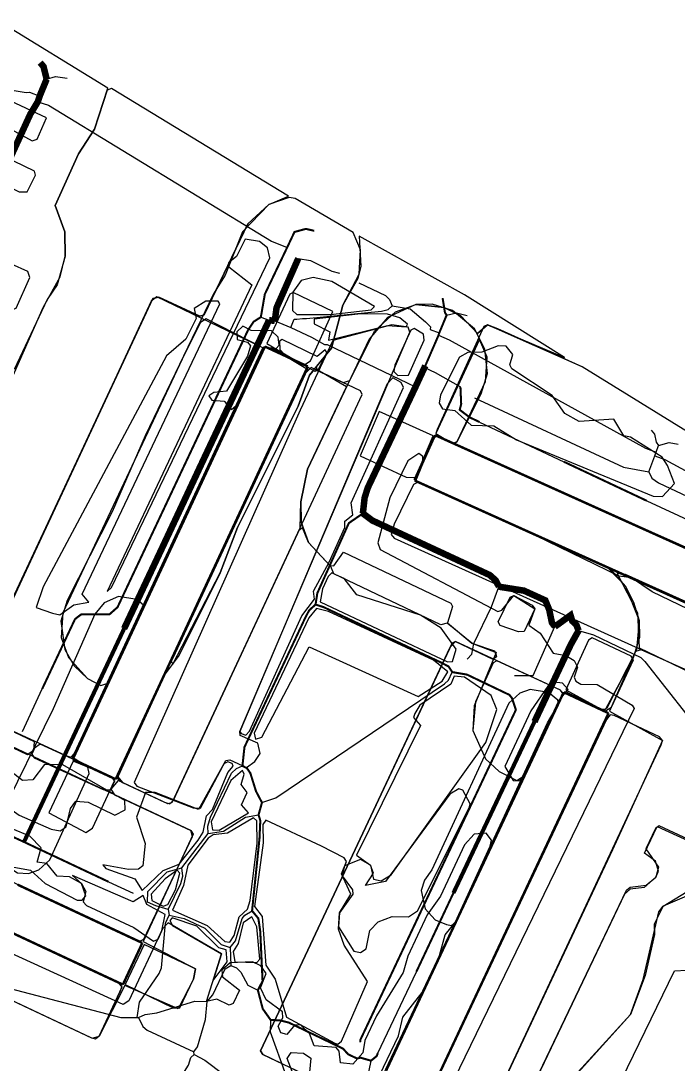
# Model space of a CAD drawing. Extents: x 1765 to 2708, y -3066 to -2278.
# Drawn here: x 2051.6 to 2212.9, y -2584.7 to -2328.6 of the extents above; entities that cross this region are included whole.
import ezdxf

# ---------------------------------------------------------------- set-up
doc = ezdxf.new("R2010")
doc.units = 0
for name, color, linetype in [('AN_AVTO_ODIN', 4, 'CONTINUOUS'), ('AN_AVTO_VYSOKAYA', 1, 'CONTINUOUS'), ('AN_FASAD_BEZ_PODEZDA', 2, 'CONTINUOUS'), ('AN_FASAD_S_PODEZDOM', 3, 'CONTINUOUS'), ('AN_FASAD_TOREC', 40, 'CONTINUOUS'), ('AN_KONKURENCIYA', 6, 'CONTINUOUS'), ('AN_KONTROL_CHAST', 2, 'CONTINUOUS'), ('AN_KONTROL_DA', 3, 'CONTINUOUS'), ('AN_KONTROL_NET', 1, 'CONTINUOUS'), ('AN_OSI_DOROZHKA', 1, 'CONTINUOUS'), ('AN_OSI_PEREHOD', 4, 'CONTINUOUS'), ('AN_OSI_PROEZD', 8, 'CONTINUOUS'), ('AN_OSI_TROTUAR', 30, 'CONTINUOUS'), ('AN_PESH_NIZKAYA', 2, 'CONTINUOUS'), ('AN_PESH_ODIN', 4, 'CONTINUOUS'), ('AN_PESH_VYSOKAYA', 1, 'CONTINUOUS'), ('AN_ZONA_AP', 5, 'CONTINUOUS'), ('AN_ZONA_AZH', 3, 'CONTINUOUS'), ('AN_ZONA_PP', 4, 'CONTINUOUS'), ('AN_ZONA_PZH', 2, 'CONTINUOUS'), ('AN_ZONA_PZH_TORCY', 40, 'CONTINUOUS'), ('ZEL_DEREVYA_ISPR', 94, 'CONTINUOUS'), ('ZEL_TRAVA_ISPR', 82, 'CONTINUOUS')]:
    doc.layers.add(name, color=color, linetype=linetype)

msp = doc.modelspace()

# ---------------------------------------------------------------- linework, layer by layer
at = {"layer": 'AN_AVTO_ODIN', "const_width": 0.5}
for points in [[(2116.909, -2384.293), (2118.727, -2380.452), (2121.512, -2379.692), (2123.523, -2380.148)], [(2110.474, -2401.341), (2111.453, -2395.717), (2116.909, -2384.293)], [(2155.096, -2396.675), (2155.674, -2400.265), (2156.087, -2400.856)], [(2056.815, -2492.548), (2064.851, -2475.465), (2066.327, -2474.333), (2073.329, -2474.282), (2075.293, -2472.538), (2107.34, -2404.511), (2108.697, -2402.48), (2110.474, -2401.341)], [(2154.28, -2405.197), (2156.087, -2400.856)], [(2150.852, -2413.276), (2154.093, -2405.802)], [(2154.093, -2405.802), (2154.28, -2405.197)], [(2148.463, -2418.43), (2150.661, -2413.68)], [(2150.661, -2413.68), (2150.852, -2413.276)], [(2135.527, -2449.525), (2135.945, -2445.714), (2136.693, -2443.297), (2148.463, -2418.43)], [(2123.904, -2471.888), (2124.344, -2469.077), (2132.077, -2451.901), (2135.527, -2449.525)], [(2123.904, -2471.888), (2125.919, -2472.545), (2154.728, -2486.13), (2156.55, -2487.091), (2157.48, -2488.472)], [(2157.48, -2488.472), (2161.095, -2489.094), (2171.508, -2494.072), (2172.125, -2494.859), (2173.088, -2497.739)], [(2134.93, -2579.306), (2134.917, -2578.706), (2173.088, -2497.739)], [(2032.215, -2520.894), (2052.325, -2530.164)], [(2052.325, -2530.164), (2073.047, -2539.922)]]:
    msp.add_lwpolyline(points, dxfattribs=at)
at = {"layer": 'AN_AVTO_VYSOKAYA', "const_width": 1.6}
for points in [[(2056.296, -2338.879), (2057.118, -2339.861), (2057.885, -2342.947)], [(2056.174, -2347.086), (2057.885, -2342.947)], [(2043.15, -2374.081), (2044.696, -2371.546), (2053.869, -2351.538), (2055.704, -2348.497)], [(2055.704, -2348.497), (2056.174, -2347.086)]]:
    msp.add_lwpolyline(points, dxfattribs=at)
at = {"layer": 'AN_FASAD_BEZ_PODEZDA', "const_width": 0.6}
for points in [[(2074.829, -2514.765), (2122.004, -2413.466)], [(2148.228, -2441.445), (2230.592, -2478.524)], [(2148.255, -2599.881), (2195.823, -2498.558)], [(2000, -2529.386), (2076.6, -2565.179)]]:
    msp.add_lwpolyline(points, dxfattribs=at)
at = {"layer": 'AN_FASAD_S_PODEZDOM', "const_width": 0.6}
for points in [[(2111.48, -2408.565), (2109.024, -2413.839)], [(2109.024, -2413.839), (2107.601, -2416.894)], [(2107.601, -2416.894), (2106.178, -2419.949)], [(2106.178, -2419.949), (2099.347, -2434.618)], [(2158.461, -2432.664), (2153.24, -2430.313)], [(2163.813, -2435.073), (2158.461, -2432.664)], [(2099.347, -2434.618), (2097.925, -2437.672)], [(2179.359, -2442.073), (2163.813, -2435.073)], [(2097.925, -2437.672), (2096.502, -2440.728)], [(2096.502, -2440.728), (2090.004, -2454.68)], [(2184.64, -2444.451), (2179.359, -2442.073)], [(2199.807, -2451.28), (2184.64, -2444.451)], [(2205.159, -2453.689), (2199.807, -2451.28)], [(2090.004, -2454.68), (2088.605, -2457.685)], [(2220.059, -2460.398), (2205.159, -2453.689)], [(2088.605, -2457.685), (2087.159, -2460.79)], [(2087.159, -2460.79), (2080.392, -2475.321)], [(2080.392, -2475.321), (2079.015, -2478.277)], [(2079.015, -2478.277), (2077.546, -2481.431)], [(2077.546, -2481.431), (2071.222, -2495.012)], [(2184.835, -2493.4), (2182.445, -2498.49)], [(2071.222, -2495.012), (2069.829, -2498.002)], [(2069.829, -2498.002), (2068.376, -2501.122)], [(2182.445, -2498.49), (2180.968, -2501.638)], [(2068.376, -2501.122), (2064.305, -2509.864)], [(2180.968, -2501.638), (2179.456, -2504.857)], [(2179.456, -2504.857), (2172.471, -2519.736)], [(2172.471, -2519.736), (2170.977, -2522.919)], [(2170.977, -2522.919), (2169.482, -2526.103)], [(2169.482, -2526.103), (2162.716, -2540.515)], [(2066.232, -2547.876), (2050.749, -2540.643)], [(2162.716, -2540.515), (2161.179, -2543.79)], [(2161.179, -2543.79), (2159.727, -2546.882)], [(2071.618, -2550.393), (2066.232, -2547.876)], [(2159.727, -2546.882), (2153.609, -2559.915)], [(2081.378, -2554.952), (2071.618, -2550.393)], [(2153.609, -2559.915), (2152.114, -2563.099)], [(2152.114, -2563.099), (2150.62, -2566.282)], [(2150.62, -2566.282), (2144.201, -2579.955)], [(2144.201, -2579.955), (2142.706, -2583.139)], [(2142.706, -2583.139), (2141.212, -2586.322)]]:
    msp.add_lwpolyline(points, dxfattribs=at)
at = {"layer": 'AN_FASAD_TOREC', "const_width": 0.6}
for points in [[(2122.004, -2413.466), (2111.48, -2408.565)], [(2153.24, -2430.313), (2148.228, -2441.445)], [(2195.823, -2498.558), (2184.835, -2493.4)], [(2064.305, -2509.864), (2074.829, -2514.765)], [(2076.6, -2565.179), (2081.378, -2554.952)]]:
    msp.add_lwpolyline(points, dxfattribs=at)
at = {"layer": 'AN_KONKURENCIYA'}
for points in [[(2071.226, -2491.757), (2072.882, -2491.221), (2110.957, -2408.856), (2097.046, -2401.736), (2095.649, -2402.683), (2091.811, -2410.27), (2061.837, -2473.95), (2061.467, -2479.962), (2063.241, -2484.926), (2067.938, -2490.077)], [(2157.489, -2432.363), (2158.645, -2431.838), (2165.665, -2417.178), (2166.036, -2411.167), (2164.191, -2406.83), (2153.435, -2429.949)], [(2173.283, -2515.065), (2174.928, -2514.029), (2184.663, -2493.808), (2184.06, -2492.904), (2168.397, -2485.739), (2167.531, -2486.174), (2163.195, -2495.773), (2162.512, -2502.791), (2165.664, -2509.727), (2168.984, -2512.907)]]:
    msp.add_lwpolyline(points, close=True, dxfattribs=at)
at = {"layer": 'AN_KONTROL_CHAST'}
for points in [[(2086.854, -2520.434), (2088.113, -2520.824), (2089.01, -2519.888), (2120.086, -2453.182), (2120.278, -2446.674), (2121.939, -2438.634), (2131.507, -2418.417), (2124.839, -2414.642), (2123.335, -2414.508), (2122.442, -2415.611), (2119.604, -2423.176), (2104.741, -2453.013), (2100.478, -2464.111), (2090.41, -2484.339), (2087.007, -2488.915), (2075.338, -2514.18), (2076.494, -2515.572)], [(2140.377, -2612.827), (2142.13, -2612.914), (2148.855, -2600.012), (2160.986, -2605.795), (2162.394, -2605.347), (2208.779, -2506.294), (2209.091, -2505.287), (2208.321, -2504.386), (2197.201, -2499.124), (2196.197, -2498.937), (2195.304, -2500.082), (2148.711, -2599.14), (2147.849, -2599.784), (2137.747, -2595.291), (2136.354, -2596.405), (2131.269, -2608.021)], [(2071.777, -2517.258), (2073.53, -2517.346), (2074.609, -2515.196), (2073.965, -2514.293), (2056.28, -2506.171), (2054.883, -2507.118), (2054.249, -2508.632), (2054.852, -2509.536)], [(2069.095, -2578.348), (2070.751, -2577.812), (2076.451, -2565.683), (2075.556, -2564.785), (1994.187, -2526.522), (1992.779, -2526.969), (1987.038, -2539.1), (1987.474, -2539.966)], [(2088.945, -2570.916), (2090.57, -2570.88), (2093.961, -2563.804), (2094.407, -2561.293), (2081.854, -2555.311), (2077.148, -2565.167)]]:
    msp.add_lwpolyline(points, close=True, dxfattribs=at)
msp.add_lwpolyline([(2229.76, -2477.909), (2199.956, -2464.546), (2197.949, -2464.256), (2202.91, -2473.904), (2203.346, -2482.524), (2223.988, -2492.458)], dxfattribs=at)
at = {"layer": 'AN_KONTROL_DA'}
for points in [[(2048.782, -2417.703), (2057.049, -2399.015), (2061.221, -2391.421), (2062.446, -2386.391), (2062.317, -2380.391), (2060.009, -2373.938), (2065.74, -2361.307), (2069.61, -2355.22), (2072.894, -2345.144), (2045.94, -2328.634)], [(2038.592, -2497.882), (2062.593, -2508.952), (2063.852, -2509.342), (2064.749, -2508.405), (2111.204, -2408.725), (2113.209, -2408.89), (2121.91, -2414.122), (2089.399, -2483.86), (2088.484, -2485.881), (2088.872, -2486.498), (2100.478, -2464.111), (2104.741, -2453.013), (2119.604, -2423.176), (2122.442, -2415.611), (2127.802, -2408.992), (2130.575, -2398.426), (2134.58, -2390.836), (2134.95, -2384.825), (2133.108, -2380.612), (2118.92, -2372.248), (2117.413, -2371.947), (2112.449, -2373.722), (2107.298, -2378.419), (2096.525, -2400.788), (2095.531, -2401.101), (2085.426, -2396.484), (2083.933, -2396.808), (2037.634, -2495.985)], [(2215.208, -2429.532), (2189.35, -2413.582), (2166.114, -2403.245), (2163.658, -2405.341), (2159.564, -2401.052), (2155.517, -2398.971), (2148.498, -2398.289), (2141.563, -2401.441), (2137.093, -2406.79), (2121.939, -2438.634), (2120.278, -2446.674), (2120.386, -2451.674), (2122.161, -2456.639), (2127.369, -2462.279), (2128.373, -2462.424), (2130.801, -2459.037), (2157.084, -2471.517), (2157.52, -2472.383), (2156.273, -2476.412), (2162.3, -2481.368), (2167.843, -2483.249), (2168.29, -2484.657), (2167.386, -2485.26), (2158.289, -2480.954), (2157.423, -2481.39), (2110.351, -2581.459), (2110.954, -2582.363), (2135.466, -2593.923)], [(2137.622, -2593.376), (2184.705, -2493.807), (2185.571, -2493.372), (2193.665, -2497.532), (2195.165, -2497.5), (2201.981, -2484.93), (2203.539, -2479.893), (2203.453, -2475.893), (2202.022, -2471.422), (2200.102, -2467.461), (2196.427, -2463.288), (2148.516, -2441.562), (2150.876, -2435.007), (2152.831, -2430.963), (2153.697, -2430.527), (2235.023, -2466.79)]]:
    msp.add_lwpolyline(points, dxfattribs=at)
for points in [[(2173.746, -2478.619), (2169.209, -2477.008), (2168.774, -2476.142), (2171.686, -2470.076), (2172.552, -2469.64), (2177.709, -2472.947), (2175.12, -2478.506)], [(2080.588, -2554.588), (2081.744, -2554.062), (2093.705, -2528.791), (2093.257, -2527.383), (2036.149, -2500.602), (2034.655, -2500.926), (2032.619, -2505.098), (2031.753, -2505.533), (2012.551, -2496.61), (2009.018, -2495.185), (2008.024, -2495.499), (1998.531, -2515.339), (1998.967, -2516.205)]]:
    msp.add_lwpolyline(points, close=True, dxfattribs=at)
at = {"layer": 'AN_KONTROL_NET'}
for points in [[(2046.557, -2476.782), (2083.933, -2396.808), (2085.426, -2396.484), (2095.531, -2401.101), (2096.525, -2400.788), (2107.298, -2378.419), (2112.449, -2373.722), (2117.283, -2371.7), (2073.813, -2345.208), (2072.738, -2345.648), (2069.61, -2355.22), (2065.74, -2361.307), (2060.009, -2373.938), (2062.317, -2380.391), (2062.446, -2386.391), (2060.431, -2393.439), (2058.006, -2396.993), (2049.873, -2414.178)], [(2136.735, -2594.771), (2110.954, -2582.363), (2110.351, -2581.459), (2157.423, -2481.39), (2158.289, -2480.954), (2167.386, -2485.26), (2168.29, -2484.657), (2168.269, -2483.657), (2162.3, -2481.368), (2156.191, -2476.497), (2154.698, -2476.863), (2128.415, -2464.383), (2127.625, -2462.524), (2122.161, -2456.639), (2120.666, -2453.044), (2119.763, -2453.689), (2088.607, -2520.522), (2087.613, -2520.835), (2075.483, -2515.094), (2073.611, -2517.219), (2074.558, -2518.616), (2093.257, -2527.383), (2093.86, -2528.287), (2081.588, -2554.566), (2094.407, -2561.293), (2093.961, -2563.804), (2090.201, -2571.139), (2077.07, -2565.419), (2070.751, -2577.812), (2069.851, -2578.582), (2068.844, -2578.27), (1987.474, -2539.966)], [(2223.052, -2491.561), (2203.856, -2482.971), (2202.448, -2483.419), (2196.095, -2498.064), (2209.091, -2505.287), (2196.829, -2532.065), (2162.394, -2605.347)]]:
    msp.add_lwpolyline(points, dxfattribs=at)
for points in [[(2130.652, -2417.435), (2132.308, -2416.899), (2138.383, -2404.761), (2143.534, -2400.064), (2148.498, -2398.289), (2155.517, -2398.971), (2159.564, -2401.052), (2163.658, -2405.341), (2166.114, -2403.245), (2185.047, -2411.257), (2160.452, -2395.863), (2134.627, -2381.455), (2135.037, -2388.825), (2134.268, -2391.843), (2130.575, -2398.426), (2127.802, -2408.992), (2124.066, -2413.575), (2124.335, -2414.445)], [(2053.082, -2508.658), (2054.727, -2507.622), (2054.892, -2505.617), (2038.592, -2497.882), (2037.056, -2496.247), (2036.566, -2496.758), (2035.209, -2499.539), (2035.645, -2500.405)]]:
    msp.add_lwpolyline(points, close=True, dxfattribs=at)
at = {"layer": 'AN_OSI_DOROZHKA'}
for points in [[(2049.941, -2345.72), (2052.854, -2346.257), (2053.652, -2346.14), (2056.174, -2347.086)], [(2055.704, -2348.497), (2058.323, -2349.34), (2113.072, -2382.675), (2116.909, -2384.293)], [(2113.895, -2402.268), (2114.326, -2399.057), (2119.667, -2386.935)], [(2119.667, -2386.935), (2122.68, -2387.47), (2127.939, -2390.058)], [(2134.504, -2392.918), (2141.076, -2396.078), (2142.098, -2397.056), (2142.73, -2398.543)], [(2121.687, -2401.699), (2140.058, -2399.902), (2141.749, -2399.465), (2142.73, -2398.543)], [(2142.73, -2398.543), (2147.15, -2399.348), (2150.919, -2402.468), (2152.147, -2403.743), (2152.06, -2404.345), (2154.28, -2405.197)], [(2119.289, -2401.851), (2120.687, -2401.721)], [(2105.7, -2416.552), (2112.491, -2402.098)], [(2117.832, -2403.884), (2118.689, -2401.864)], [(2122.887, -2406.276), (2126.128, -2408.107), (2126.728, -2408.094), (2148.463, -2418.43)], [(2154.093, -2405.802), (2156.719, -2406.946), (2204.918, -2433.519), (2207.54, -2434.462)], [(2150.661, -2413.68), (2153.289, -2414.924)], [(2095.942, -2437.274), (2105.7, -2416.552)], [(2086.569, -2457.287), (2095.942, -2437.274)], [(2207.159, -2435.371), (2209.681, -2436.317)], [(2123.904, -2471.888), (2124.344, -2469.077), (2132.077, -2451.901), (2135.527, -2449.525)], [(2076.907, -2477.806), (2086.569, -2457.287)], [(2105.95, -2511.497), (2106.451, -2506.883), (2121.469, -2474.942), (2122.334, -2473.323), (2123.904, -2471.888)], [(2123.904, -2471.888), (2125.919, -2472.545), (2154.728, -2486.13), (2156.55, -2487.091), (2157.48, -2488.472)], [(2182.652, -2477.322), (2186.494, -2474.538), (2186.924, -2475.929), (2187.946, -2476.908), (2188.476, -2478.297)], [(2067.628, -2497.517), (2076.907, -2477.806)], [(2188.476, -2478.297), (2192.1, -2479.319), (2203.726, -2484.871), (2204.748, -2485.85), (2240.857, -2531.694), (2258.7, -2542.514), (2280.537, -2552.948), (2285.864, -2558.736), (2288.299, -2560.284), (2289.325, -2561.463), (2291.743, -2562.211)], [(2110.747, -2520.498), (2114.124, -2519.324), (2155.54, -2491.315), (2156.523, -2490.493), (2157.48, -2488.472)], [(2157.48, -2488.472), (2161.095, -2489.094), (2171.508, -2494.072), (2172.125, -2494.859), (2173.088, -2497.739)], [(2052.325, -2530.164), (2067.628, -2497.517)], [(2097.504, -2528.088), (2097.465, -2526.288), (2098.118, -2524.072), (2103.287, -2513.255), (2104.463, -2512.129), (2105.95, -2511.497)], [(2105.95, -2511.497), (2107.063, -2512.073), (2107.889, -2513.256), (2109.287, -2517.728), (2110.747, -2520.498)], [(2109.912, -2523.517), (2110.747, -2520.498)], [(2097.504, -2528.088), (2101.294, -2527.505), (2106.723, -2524.086), (2109.912, -2523.517)], [(2108.32, -2547.064), (2110.137, -2529.315), (2110.342, -2524.909), (2109.912, -2523.517)], [(2091.083, -2536.531), (2097.504, -2528.088)], [(2087.701, -2546.709), (2084.682, -2545.874), (2082.66, -2544.917), (2082.704, -2542.315), (2087.502, -2537.509), (2091.083, -2536.531)], [(2087.701, -2546.709), (2090.865, -2540.337), (2091.326, -2538.526), (2091.083, -2536.531)], [(2087.701, -2546.709), (2087.931, -2548.105)], [(2102.912, -2556.085), (2104.277, -2554.455), (2105.858, -2548.918), (2106.541, -2548.103), (2108.32, -2547.064)], [(2108.32, -2547.064), (2109.861, -2548.932), (2110.33, -2552.123), (2110.894, -2564.317), (2109.741, -2566.543)], [(2080.071, -2573.288), (2080.689, -2569.472), (2085.54, -2562.464), (2086.11, -2561.051), (2087.075, -2550.124), (2087.931, -2548.105)], [(2087.931, -2548.105), (2091.651, -2548.925), (2096.705, -2551.317), (2100.694, -2555.333), (2102.912, -2556.085)], [(1988.502, -2563.06), (1991.683, -2562.091), (1999.667, -2556.515), (2012.274, -2556.543), (2076.069, -2573.274), (2080.071, -2573.288)], [(2102.912, -2556.085), (2103.107, -2560.484)], [(2097.294, -2569.314), (2098.66, -2567.683), (2101.724, -2561.314), (2103.107, -2560.484)], [(2103.107, -2560.484), (2104.52, -2561.053), (2105.544, -2562.132), (2107.313, -2565.295), (2109.741, -2566.543)], [(2109.741, -2566.543), (2110.94, -2571.12), (2112.901, -2573.879)], [(2080.471, -2573.279), (2082.056, -2572.544), (2084.948, -2572.082), (2094.292, -2569.279), (2097.294, -2569.314)], [(2094.06, -2581.69), (2094.934, -2580.47), (2096.889, -2573.725), (2097.294, -2569.314)], [(2080.071, -2573.288), (2080.471, -2573.279)], [(2080.471, -2573.279), (2081.519, -2575.458), (2082.538, -2576.336), (2094.06, -2581.69)], [(2116.866, -2590.702), (2116.697, -2587.504), (2112.866, -2576.881), (2112.901, -2573.879)], [(2112.901, -2573.879), (2115.103, -2573.932), (2117.316, -2574.484), (2130.662, -2580.899), (2131.892, -2582.273), (2134.116, -2583.326), (2134.912, -2583.109), (2137.529, -2583.852)], [(2085.522, -2598.683), (2086.345, -2595.064), (2092.729, -2584.92), (2093.29, -2583.107), (2094.073, -2582.29)], [(2094.073, -2582.29), (2094.06, -2581.69)], [(2094.073, -2582.29), (2096.705, -2583.734), (2106.062, -2590.736), (2107.083, -2591.714), (2107.926, -2593.697)], [(2129.92, -2602.126), (2131.338, -2598.294), (2137.081, -2586.263), (2137.529, -2583.852)]]:
    msp.add_lwpolyline(points, dxfattribs=at)
at = {"layer": 'AN_OSI_PEREHOD'}
msp.add_lwpolyline([(2127.939, -2390.058), (2129.75, -2390.519)], dxfattribs=at)
at = {"layer": 'AN_OSI_PROEZD'}
for points in [[(2056.296, -2338.879), (2057.118, -2339.861), (2057.885, -2342.947)], [(2056.174, -2347.086), (2057.885, -2342.947)], [(2057.885, -2342.947), (2060.072, -2342.299), (2062.883, -2342.738)], [(2055.704, -2348.497), (2056.174, -2347.086)], [(2043.15, -2374.081), (2044.696, -2371.546), (2053.869, -2351.538), (2055.704, -2348.497)], [(2116.909, -2384.293), (2118.727, -2380.452), (2121.512, -2379.692), (2123.523, -2380.148)], [(2110.474, -2401.341), (2111.453, -2395.717), (2116.909, -2384.293)], [(2155.096, -2396.675), (2155.674, -2400.265), (2156.087, -2400.856)], [(2056.815, -2492.548), (2064.851, -2475.465), (2066.327, -2474.333), (2073.329, -2474.282), (2075.293, -2472.538), (2107.34, -2404.511), (2108.697, -2402.48), (2110.474, -2401.341)], [(2110.474, -2401.341), (2112.491, -2402.098)], [(2154.28, -2405.197), (2156.087, -2400.856)], [(2156.087, -2400.856), (2158.476, -2400.304), (2161.092, -2400.948)], [(2112.491, -2402.098), (2113.895, -2402.268)], [(2113.895, -2402.268), (2117.832, -2403.884)], [(2117.832, -2403.884), (2122.887, -2406.276)], [(2150.852, -2413.276), (2154.093, -2405.802)], [(2154.093, -2405.802), (2154.28, -2405.197)], [(2148.463, -2418.43), (2150.661, -2413.68)], [(2150.661, -2413.68), (2150.852, -2413.276)], [(2135.527, -2449.525), (2135.945, -2445.714), (2136.693, -2443.297), (2148.463, -2418.43)], [(2162.928, -2421.119), (2199.515, -2438.138), (2205.743, -2439.304)], [(2206.323, -2429.086), (2207.145, -2430.069), (2207.488, -2432.062), (2208.105, -2432.849)], [(2208.105, -2432.849), (2210.69, -2432.093), (2212.901, -2432.546)], [(2207.159, -2435.371), (2207.54, -2434.462)], [(2207.54, -2434.462), (2208.105, -2432.849)], [(2205.743, -2439.304), (2207.159, -2435.371)], [(2205.743, -2439.304), (2206.478, -2440.889), (2208.104, -2442.054), (2227.915, -2451.331)], [(2135.527, -2449.525), (2137.866, -2451.276), (2166.67, -2464.661), (2168.099, -2465.931), (2168.933, -2467.513)], [(2161.113, -2485.292), (2162.287, -2484.066), (2162.731, -2481.455), (2167.139, -2472.455), (2168.933, -2467.513)], [(2168.933, -2467.513), (2175.057, -2468.482), (2180.312, -2470.869), (2181.261, -2473.15), (2181.931, -2476.337), (2182.652, -2477.322)], [(2172.707, -2489.343), (2177.309, -2489.344), (2182.652, -2477.322)], [(2051.94, -2503.059), (2056.815, -2492.548)], [(2134.93, -2579.306), (2134.917, -2578.706), (2173.088, -2497.739)], [(2032.215, -2520.894), (2052.325, -2530.164)], [(2052.325, -2530.164), (2073.047, -2539.922)], [(2073.047, -2539.922), (2079.11, -2542.692)]]:
    msp.add_lwpolyline(points, dxfattribs=at)
at = {"layer": 'AN_OSI_TROTUAR'}
for points in [[(2118.689, -2401.864), (2119.289, -2401.851)], [(2120.687, -2401.721), (2121.687, -2401.699)], [(2153.289, -2414.924), (2159.47, -2418.492)], [(2164.158, -2427.095), (2161.732, -2425.947), (2159.291, -2424.099), (2159.66, -2422.69), (2159.47, -2418.492)], [(2164.158, -2427.095), (2184.879, -2436.853)], [(2184.879, -2436.853), (2205.197, -2446.419)], [(2209.681, -2436.317), (2230.333, -2447.477), (2231.459, -2448.653), (2233.456, -2453.112)], [(2205.197, -2446.419), (2227.531, -2456.742), (2229.323, -2456.303), (2233.456, -2453.112)], [(2177.653, -2500.642), (2186.55, -2481.74), (2188.476, -2478.297)], [(2167.606, -2521.87), (2177.653, -2500.642)], [(2157.751, -2542.694), (2167.606, -2521.87)], [(2148.663, -2562.001), (2157.751, -2542.694)], [(2139.19, -2582.016), (2148.663, -2562.001)], [(2137.529, -2583.852), (2138.906, -2582.722), (2139.19, -2582.016)]]:
    msp.add_lwpolyline(points, dxfattribs=at)
at = {"layer": 'AN_PESH_NIZKAYA', "const_width": 1}
for points in [[(2067.628, -2497.517), (2076.907, -2477.806)], [(2052.325, -2530.164), (2067.628, -2497.517)], [(2167.606, -2521.87), (2177.653, -2500.642)], [(2157.751, -2542.694), (2167.606, -2521.87)]]:
    msp.add_lwpolyline(points, dxfattribs=at)
at = {"layer": 'AN_PESH_ODIN', "const_width": 0.5}
for points in [[(2164.158, -2427.095), (2161.732, -2425.947), (2159.291, -2424.099), (2159.66, -2422.69), (2159.47, -2418.492)], [(2184.879, -2436.853), (2205.197, -2446.419)], [(2123.904, -2471.888), (2124.344, -2469.077), (2132.077, -2451.901), (2135.527, -2449.525)], [(2105.95, -2511.497), (2106.451, -2506.883), (2121.469, -2474.942), (2122.334, -2473.323), (2123.904, -2471.888)], [(2105.95, -2511.497), (2107.063, -2512.073), (2107.889, -2513.256), (2109.287, -2517.728), (2110.747, -2520.498)], [(2109.912, -2523.517), (2110.747, -2520.498)], [(2108.32, -2547.064), (2110.137, -2529.315), (2110.342, -2524.909), (2109.912, -2523.517)], [(2052.325, -2530.164), (2073.047, -2539.922)], [(2148.663, -2562.001), (2157.751, -2542.694)], [(2108.32, -2547.064), (2109.861, -2548.932), (2110.33, -2552.123), (2110.894, -2564.317), (2109.741, -2566.543)], [(2109.741, -2566.543), (2110.94, -2571.12), (2112.901, -2573.879)], [(2112.901, -2573.879), (2115.103, -2573.932), (2117.316, -2574.484), (2130.662, -2580.899), (2131.892, -2582.273), (2134.116, -2583.326), (2134.912, -2583.109), (2137.529, -2583.852)], [(2137.529, -2583.852), (2138.906, -2582.722), (2139.19, -2582.016)]]:
    msp.add_lwpolyline(points, dxfattribs=at)
at = {"layer": 'AN_PESH_VYSOKAYA', "const_width": 1.6}
for points in [[(2113.895, -2402.268), (2114.326, -2399.057), (2119.667, -2386.935)], [(2105.7, -2416.552), (2112.491, -2402.098)], [(2112.491, -2402.098), (2113.895, -2402.268)], [(2148.463, -2418.43), (2150.661, -2413.68)], [(2150.661, -2413.68), (2150.852, -2413.276)], [(2095.942, -2437.274), (2105.7, -2416.552)], [(2135.527, -2449.525), (2135.945, -2445.714), (2136.693, -2443.297), (2148.463, -2418.43)], [(2086.569, -2457.287), (2095.942, -2437.274)], [(2135.527, -2449.525), (2137.866, -2451.276), (2166.67, -2464.661), (2168.099, -2465.931), (2168.933, -2467.513)], [(2076.907, -2477.806), (2086.569, -2457.287)], [(2168.933, -2467.513), (2175.057, -2468.482), (2180.312, -2470.869), (2181.261, -2473.15), (2181.931, -2476.337), (2182.652, -2477.322)], [(2182.652, -2477.322), (2186.494, -2474.538), (2186.924, -2475.929), (2187.946, -2476.908), (2188.476, -2478.297)], [(2177.653, -2500.642), (2186.55, -2481.74), (2188.476, -2478.297)]]:
    msp.add_lwpolyline(points, dxfattribs=at)
at = {"layer": 'AN_ZONA_AP'}
msp.add_lwpolyline([(2048.782, -2417.703), (2057.049, -2399.015), (2061.221, -2391.421), (2062.446, -2386.391), (2062.317, -2380.391), (2060.009, -2373.938), (2065.74, -2361.307), (2069.61, -2355.22), (2072.894, -2345.144), (2045.94, -2328.634)], dxfattribs=at)
for points in [[(2071.226, -2491.757), (2072.882, -2491.221), (2111.204, -2408.725), (2113.209, -2408.89), (2121.91, -2414.122), (2089.399, -2483.86), (2088.484, -2485.881), (2088.872, -2486.498), (2100.478, -2464.111), (2104.741, -2453.013), (2119.604, -2423.176), (2122.442, -2415.611), (2127.802, -2408.992), (2130.575, -2398.426), (2134.58, -2390.836), (2134.95, -2384.825), (2133.108, -2380.612), (2118.92, -2372.248), (2117.413, -2371.947), (2112.449, -2373.722), (2106.007, -2380.448), (2101.734, -2391.045), (2098.831, -2395.611), (2082.076, -2430.491), (2073.975, -2449.175), (2062.939, -2470.925), (2061.38, -2475.961), (2062.365, -2482.944), (2064.618, -2486.897), (2067.938, -2490.077)], [(2173.283, -2515.065), (2174.928, -2514.029), (2184.705, -2493.807), (2185.571, -2493.372), (2194.672, -2497.844), (2195.573, -2497.074), (2202.771, -2482.911), (2203.453, -2475.893), (2200.102, -2467.461), (2195.413, -2462.643), (2148.516, -2441.562), (2152.831, -2430.963), (2153.697, -2430.527), (2157.741, -2432.441), (2158.645, -2431.838), (2164.563, -2420.204), (2166.122, -2415.168), (2165.492, -2409.178), (2162.884, -2404.232), (2157.535, -2399.762), (2152.498, -2398.203), (2148.498, -2398.289), (2141.563, -2401.441), (2137.093, -2406.79), (2121.939, -2438.634), (2120.278, -2446.674), (2120.386, -2451.674), (2122.161, -2456.639), (2127.369, -2462.279), (2128.373, -2462.424), (2130.801, -2459.037), (2157.084, -2471.517), (2157.52, -2472.383), (2156.273, -2476.412), (2162.3, -2481.368), (2168.269, -2483.657), (2162.883, -2496.78), (2162.512, -2502.791), (2165.664, -2509.727), (2168.984, -2512.907)], [(2173.746, -2478.619), (2169.209, -2477.008), (2168.774, -2476.142), (2171.686, -2470.076), (2172.552, -2469.64), (2177.709, -2472.947), (2175.12, -2478.506)]]:
    msp.add_lwpolyline(points, close=True, dxfattribs=at)
at = {"layer": 'AN_ZONA_AZH'}
for points in [[(2062.593, -2508.952), (2063.852, -2509.342), (2064.749, -2508.405), (2110.957, -2408.856), (2084.923, -2396.328), (2083.529, -2397.442), (2037.478, -2496.488), (2038.592, -2497.882)], [(2307.312, -2513.17), (2308.468, -2512.644), (2315.634, -2496.981), (2319.929, -2487.384), (2319.605, -2485.89), (2243.699, -2451.595), (2243.259, -2450.52), (2245.162, -2445.977), (2243.037, -2444.105), (2215.208, -2429.532), (2189.35, -2413.582), (2168.636, -2404.191), (2166.114, -2403.245), (2165.248, -2403.68), (2153.746, -2428.942), (2153.435, -2429.949), (2154.204, -2430.85), (2235.023, -2466.79), (2235.47, -2468.198), (2231.175, -2477.795), (2231.778, -2478.699)], [(2135.466, -2593.923), (2136.725, -2594.313), (2137.622, -2593.376), (2184.663, -2493.808), (2184.06, -2492.904), (2158.289, -2480.954), (2156.902, -2482.402), (2110.351, -2581.459), (2110.954, -2582.363)], [(2080.588, -2554.588), (2081.744, -2554.062), (2093.705, -2528.791), (2093.257, -2527.383), (2036.149, -2500.602), (2034.655, -2500.926), (2032.619, -2505.098), (2031.753, -2505.533), (2012.551, -2496.61), (2009.018, -2495.185), (2008.024, -2495.499), (1998.531, -2515.339), (1998.967, -2516.205)]]:
    msp.add_lwpolyline(points, close=True, dxfattribs=at)
at = {"layer": 'AN_ZONA_PP'}
for points in [[(2050.708, -2537.724), (2053.464, -2537.915), (2055.946, -2537.027), (2058.644, -2534.551), (2068.357, -2513.33), (2068.033, -2511.836), (2064.271, -2509.416), (2081.494, -2473.025), (2081.639, -2472.022), (2080.025, -2470.639), (2075.507, -2469.903), (2072.039, -2471.479), (2069.682, -2474.281), (2059.511, -2497.513), (2046.25, -2524.313), (2044.524, -2529.353), (2044.568, -2531.353), (2046.143, -2534.821)], [(2156.038, -2550.456), (2157.294, -2550.679), (2158.194, -2549.909), (2180.814, -2500.895), (2183.551, -2496.334), (2183.362, -2495.337), (2181.071, -2493.469), (2176.553, -2492.733), (2174.07, -2493.62), (2171.372, -2496.096), (2152.413, -2537.027), (2150.634, -2539.567), (2149.854, -2542.085), (2150.785, -2546.567), (2153.261, -2549.265)]]:
    msp.add_lwpolyline(points, close=True, dxfattribs=at)
at = {"layer": 'AN_ZONA_PZH'}
for points in [[(2032.158, -2420.063), (2033.814, -2419.527), (2036.773, -2413.71), (2041.82, -2415.769), (2042.686, -2415.333), (2042.414, -2414.339), (2038.819, -2411.915), (2042.571, -2404.205), (2043.564, -2403.892), (2046.604, -2405.66), (2047.47, -2405.225), (2046.625, -2402.742), (2047.985, -2400.086), (2050.382, -2399.159), (2053.721, -2391.583), (2053.273, -2390.175), (2041.15, -2384.767), (2036.71, -2393.451), (2034.343, -2393.877), (2033.317, -2396.526), (2034.36, -2398.504), (2025.904, -2416.196), (2026.34, -2417.062)], [(2086.854, -2520.434), (2088.113, -2520.824), (2089.01, -2519.888), (2135.384, -2420.334), (2134.949, -2419.468), (2122.817, -2413.685), (2121.431, -2415.133), (2110.428, -2438.382), (2075.535, -2513.675), (2075.39, -2514.679), (2076.494, -2515.572)], [(2295.352, -2538.441), (2296.508, -2537.916), (2301.77, -2526.796), (2302.082, -2525.789), (2301.312, -2524.889), (2226.015, -2489.788), (2225.579, -2488.922), (2230.208, -2479.317), (2229.76, -2477.909), (2153.989, -2444.028), (2148.942, -2441.969), (2147.952, -2442.449), (2143.243, -2452.181), (2142.463, -2454.699), (2143.233, -2455.6), (2223.052, -2491.561), (2223.999, -2492.958), (2219.849, -2501.552), (2220.173, -2503.046)], [(2161.238, -2605.873), (2162.394, -2605.347), (2208.779, -2506.294), (2209.091, -2505.287), (2208.321, -2504.386), (2197.201, -2499.124), (2196.198, -2498.978), (2195.304, -2500.082), (2148.908, -2598.635), (2148.597, -2599.642), (2149.367, -2600.543)], [(2069.095, -2578.348), (2070.751, -2577.812), (2076.014, -2566.693), (2076.326, -2565.685), (2075.556, -2564.785), (1994.187, -2526.522), (1992.779, -2526.969), (1987.038, -2539.1), (1987.474, -2539.966)]]:
    msp.add_lwpolyline(points, close=True, dxfattribs=at)
at = {"layer": 'AN_ZONA_PZH_TORCY'}
for points in [[(2054.33, -2358.052), (2055.572, -2357.65), (2057.878, -2352.472), (2047.855, -2347.77), (2045.388, -2353.243)], [(2051.1, -2370.628), (2053.1, -2370.585), (2055.18, -2366.538), (2054.867, -2365.544), (2042.103, -2359.4), (2039.803, -2364.869)], [(2121.055, -2413.14), (2122.7, -2412.104), (2128.107, -2399.981), (2118.417, -2395.271), (2117.551, -2395.706), (2111.935, -2407.834)], [(2146.161, -2440.612), (2148.414, -2440.688), (2152.779, -2430.464), (2139.56, -2424.496), (2134.875, -2435.353)], [(2194.928, -2498.089), (2196.573, -2497.053), (2201.991, -2485.43), (2201.388, -2484.525), (2191.787, -2480.064), (2190.883, -2480.667), (2185.308, -2492.794)], [(2067.504, -2527.856), (2069.149, -2526.82), (2074.568, -2515.197), (2073.965, -2514.293), (2064.374, -2510.331), (2058.396, -2523.05)], [(2088.945, -2570.916), (2090.57, -2570.88), (2093.961, -2563.804), (2094.407, -2561.293), (2081.854, -2555.311), (2077.148, -2565.167)]]:
    msp.add_lwpolyline(points, close=True, dxfattribs=at)
at = {"layer": 'ZEL_DEREVYA_ISPR'}
for points in [[(2093.887, -2521.783), (2095.64, -2521.87), (2101.89, -2510.188), (2102.887, -2509.999), (2106.93, -2511.913), (2109.025, -2510.45), (2110.273, -2508.422), (2109.719, -2505.933), (2105.384, -2504.026), (2105.321, -2503.026), (2147.061, -2405.074), (2146.617, -2403.833), (2142.602, -2403.253), (2128.177, -2407.066), (2120.126, -2424.166), (2079.412, -2515.593), (2080.015, -2516.497)], [(2103.281, -2424.029), (2104.426, -2423.004), (2111.204, -2408.725), (2114.212, -2409.035), (2114.946, -2408.269), (2114.736, -2406.273), (2113.119, -2404.723), (2108.115, -2404.665), (2106.09, -2403.541), (2104.537, -2404.992), (2104.661, -2406.866), (2107.176, -2407.52), (2107.946, -2408.42), (2107.167, -2410.939), (2102.058, -2419.553), (2098.938, -2419.871), (2097.705, -2420.648), (2098.478, -2421.715), (2101.485, -2421.984)], [(2206.794, -2445.305), (2209.046, -2445.34), (2212.063, -2442.189), (2210.299, -2437.725), (2208.964, -2435.753), (2201.229, -2430.834), (2199.595, -2430.453), (2197.13, -2426.379), (2188.638, -2426.937), (2185.095, -2425.013), (2181.997, -2420.578), (2172.101, -2414.038), (2171.579, -2413.049), (2172.358, -2410.53), (2170.73, -2408.481), (2168.726, -2408.358), (2164.758, -2409.944), (2161.258, -2410.02), (2159.282, -2411.188), (2154.563, -2420.42), (2154.273, -2422.427), (2155.053, -2423.828), (2158.064, -2424.263), (2162.144, -2427.843), (2167.651, -2428.058), (2173.227, -2431.439)], [(2172.408, -2515.084), (2174.035, -2515.132), (2174.928, -2514.029), (2183.696, -2495.33), (2185.933, -2492.78), (2184.524, -2491.227), (2182.517, -2490.936), (2180.912, -2491.888), (2176.749, -2497.981), (2170.374, -2511.626)], [(2058.982, -2527.04), (2061.241, -2527.408), (2062.638, -2526.461), (2063.708, -2521.935), (2065.086, -2520.154), (2068.094, -2520.423), (2074.666, -2523.616), (2077.138, -2522.27), (2077.09, -2520.02), (2061.892, -2511.219), (2057.388, -2511.149), (2054.467, -2514.881), (2051.971, -2515.102), (2048.324, -2512.262), (2048.603, -2509.755), (2047.826, -2508.521), (2043.318, -2508.243), (2041.243, -2516.417), (2041.62, -2518.41), (2044.582, -2520.431), (2047.089, -2520.71), (2051.154, -2523.624)], [(2065.36, -2544.411), (2066.612, -2544.467), (2067.506, -2543.364), (2066.441, -2540.386), (2063.486, -2538.699), (2060.482, -2538.597), (2057.913, -2535.442), (2055.53, -2535.119), (2056.579, -2531.594), (2053.766, -2528.737), (2040.643, -2523.351), (2033.549, -2519.168), (2024.465, -2515.529), (2017.264, -2517.936), (2017.64, -2519.929), (2020.109, -2522.293), (2048.924, -2536.178), (2053.946, -2537.07), (2057.518, -2540.328)], [(2133.292, -2556.951), (2134.926, -2557.332), (2136.323, -2556.385), (2137.226, -2551.863), (2139.264, -2549.735), (2142.739, -2548.492), (2146.743, -2548.572), (2148.962, -2547.107), (2161.59, -2521.821), (2161.901, -2520.814), (2160.077, -2517.435), (2159.07, -2517.123), (2156.847, -2518.422), (2141.052, -2539.857), (2136.196, -2540.879), (2138.09, -2537.837), (2137.38, -2535.851), (2134.933, -2534.487), (2131.046, -2535.988), (2130.434, -2538.503), (2133.009, -2541.949), (2133.031, -2542.949), (2129.795, -2547.521), (2129.537, -2551.029)], [(2120.124, -2590.002), (2119.191, -2589.272), (2116.894, -2583.318), (2117.947, -2581.878), (2120.951, -2581.98), (2122.728, -2583.192), (2122.191, -2589.207), (2121.624, -2589.97)]]:
    msp.add_lwpolyline(points, close=True, dxfattribs=at)
for points in [[(2228.793, -2479.473), (2206.55, -2468.739), (2201.474, -2465.347), (2198.463, -2464.912), (2172.174, -2452.139), (2148.942, -2441.969), (2148.172, -2441.069), (2150.242, -2436.522), (2150.22, -2435.522), (2149.287, -2434.791), (2146.575, -2436.601), (2142.102, -2445.702), (2139.173, -2456.771), (2139.792, -2458.384), (2168.634, -2473.56), (2169.628, -2473.247), (2172.552, -2469.64), (2177.106, -2472.043), (2177.709, -2472.947), (2176.296, -2476.98), (2179.006, -2478.923), (2182.239, -2483.855), (2185.377, -2484.371), (2187.405, -2485.62), (2188.19, -2487.229), (2187.41, -2489.747), (2187.765, -2490.74), (2189.032, -2491.463), (2193.035, -2491.543), (2201.648, -2496.568), (2202.084, -2497.434), (2150.917, -2602.844)], [(2174.367, -2596.084), (2200.212, -2541.998), (2201.113, -2541.228), (2205.106, -2540.808), (2207.481, -2538.839), (2208.115, -2537.324), (2207.395, -2534.839), (2204.685, -2532.896), (2207.796, -2526.409), (2253.774, -2547.427)], [(2138.703, -2589.351), (2144.288, -2577.724), (2145.357, -2573.199), (2150.061, -2567.094), (2154.367, -2557.996), (2155.759, -2552.963), (2158.194, -2549.909), (2166.795, -2531.214), (2167.096, -2529.706), (2165.808, -2527.983), (2162.812, -2528.215), (2160.451, -2530.85), (2154.554, -2543.484), (2151.317, -2548.057), (2146.533, -2558.165), (2145.453, -2562.191), (2138.846, -2572.839), (2135.976, -2578.904), (2135.54, -2581.915), (2133.016, -2584.721), (2130.008, -2584.411), (2129.696, -2581.541), (2128.926, -2580.641), (2123.538, -2580.173), (2122.432, -2577.196), (2120.303, -2575.157), (2118.799, -2575.023), (2116.85, -2577.4), (2115.34, -2576.974), (2114.721, -2575.361), (2115.845, -2573.336), (2115.812, -2571.836), (2111.747, -2568.922), (2110.349, -2565.951), (2111.774, -2562.418), (2110.482, -2560.528), (2108.46, -2559.572), (2102.964, -2559.857), (2100.918, -2561.652), (2101.037, -2563.275), (2105.193, -2566.562), (2103.68, -2569.847), (2102.687, -2570.202), (2099.654, -2568.767), (2097.166, -2569.362), (2100.832, -2557.652), (2087.743, -2550.014), (2086.357, -2551.461), (2078.068, -2569.15), (2076.671, -2570.097), (1990.273, -2530.609)], [(2216.653, -2542.726), (2209.218, -2545.888), (2207.063, -2550.354), (2207.117, -2552.854), (2204.833, -2562.909), (2201.205, -2572.492), (2188.34, -2586.777), (2179.744, -2597.969), (2179.131, -2600.483), (2179.518, -2602.976), (2184.972, -2610.362), (2187.592, -2610.056), (2190.428, -2606.242), (2212.063, -2561.835), (2215.06, -2561.604)]]:
    msp.add_lwpolyline(points, dxfattribs=at)
at = {"layer": 'ZEL_TRAVA_ISPR'}
for points in [[(2072.73, -2468.712), (2073.833, -2467.688), (2112.648, -2386.808), (2112.094, -2384.318), (2110.143, -2382.776), (2106.629, -2382.185), (2104.47, -2386.484), (2102.503, -2388.027), (2102.649, -2389.025), (2108.288, -2393.405)], [(2119.284, -2400.671), (2127.54, -2400.743), (2137.519, -2399.527), (2138.378, -2398.758), (2127.864, -2392.565), (2123.342, -2391.662), (2120.356, -2392.394), (2118.332, -2395.189), (2118.263, -2399.693)], [(2059.337, -2474.004), (2061.096, -2474.383), (2064.546, -2471.974), (2068.283, -2471.31), (2066.573, -2469.346), (2100.385, -2398.078), (2099.955, -2397.462), (2096.952, -2397.402), (2094.073, -2399.215), (2094.627, -2401.705), (2092.068, -2406.762), (2087.321, -2410.867), (2057.03, -2467.551), (2055.304, -2472.591)], [(2127.092, -2407.006), (2141.606, -2403.441), (2146.114, -2403.719), (2146.476, -2403.085), (2144.566, -2401.543), (2141.545, -2400.607), (2135.041, -2400.581), (2123.562, -2401.83), (2123.587, -2402.996), (2127.382, -2404.999)], [(2144.121, -2415.643), (2146.746, -2415.586), (2150.604, -2406.998), (2150.405, -2405.502), (2148.124, -2404.134), (2147.258, -2404.569), (2143.4, -2413.157), (2143.099, -2414.664)], [(2123.712, -2414.583), (2124.743, -2414.061), (2126.657, -2410.017), (2126.227, -2409.401), (2124.26, -2410.986), (2115.666, -2406.836), (2115.05, -2407.266), (2115.135, -2409.266), (2116.245, -2410.492)], [(2105.623, -2503.52), (2106.758, -2503.913), (2107.654, -2502.976), (2120.55, -2474.683), (2123.631, -2470.614), (2123.421, -2468.618), (2127.27, -2461.531), (2131.086, -2452.944), (2131.054, -2451.444), (2133.021, -2449.901), (2132.623, -2446.908), (2145.519, -2418.614), (2144.909, -2417.377), (2142.883, -2416.253), (2141.497, -2417.701), (2105.321, -2503.026)], [(2156.27, -2485.917), (2157.52, -2485.89), (2158.413, -2482.869), (2154.716, -2477.697), (2149.644, -2474.471), (2134.028, -2469.472), (2130.941, -2465.537), (2128.92, -2464.58), (2127.91, -2464.143), (2127.012, -2465.038), (2125.577, -2468.071), (2125.061, -2471.209)], [(2109.156, -2504.945), (2110.687, -2504.411), (2122.297, -2482.232), (2149.076, -2494.494), (2154.997, -2490.697), (2156.365, -2488.416), (2152.886, -2485.573), (2127.114, -2473.624), (2124.096, -2472.855), (2122.228, -2475.147), (2108.832, -2503.451)], [(2138.164, -2539.336), (2140.048, -2539.712), (2142.434, -2538.243), (2165.744, -2505.723), (2168.405, -2497.661), (2166.996, -2494.19), (2160.48, -2489.745), (2157.973, -2489.507), (2157.139, -2491.401), (2149.496, -2496.569), (2148.248, -2498.597), (2147.936, -2499.604), (2149.646, -2501.568), (2133.992, -2533.423), (2137.38, -2535.851)], [(2081.318, -2542.065), (2086.466, -2537.202), (2090.434, -2535.615), (2095.06, -2529.762), (2096.35, -2527.733), (2097.097, -2523.715), (2098.564, -2522.182), (2102.37, -2513.095), (2103.671, -2511.567), (2103.408, -2510.947), (2102.398, -2510.51), (2101.408, -2510.99), (2095.146, -2522.173), (2084.552, -2518.066), (2082.175, -2518.034), (2079.929, -2524.086), (2082.07, -2530.543), (2081.522, -2536.058), (2080.455, -2536.831), (2077.955, -2536.885), (2071.677, -2535.77), (2072.447, -2536.671), (2079.505, -2539.186)], [(2098.631, -2527.184), (2100.258, -2527.232), (2107.42, -2522.992), (2105.71, -2521.027), (2107.145, -2517.995), (2105.602, -2516.027), (2106.381, -2513.509), (2105.946, -2512.643), (2103.08, -2515.081), (2098.296, -2525.19)], [(2101.6, -2554.634), (2102.853, -2554.732), (2103.901, -2553.083), (2105.137, -2548.554), (2107.18, -2546.634), (2107.884, -2544.493), (2109.582, -2530.449), (2109.463, -2524.948), (2108.697, -2524.215), (2102.276, -2528.022), (2098.783, -2528.431), (2097.549, -2529.208), (2092.522, -2535.82), (2091.464, -2540.846), (2088.76, -2546.907), (2097.262, -2550.642)], [(2128.653, -2579.563), (2129.408, -2579.796), (2130.309, -2579.027), (2136.662, -2564.382), (2130.968, -2555.5), (2129.548, -2551.529), (2129.795, -2547.521), (2132.531, -2542.96), (2130.256, -2538.006), (2131.525, -2534.977), (2130.921, -2534.073), (2125.356, -2531.192), (2111.712, -2524.817), (2110.985, -2525.916), (2111.082, -2530.416), (2108.917, -2545.971), (2110.804, -2548.432), (2111.73, -2560.418), (2113.973, -2563.871), (2116.759, -2573.191)], [(2086.53, -2545.955), (2087.647, -2545.555), (2089.485, -2541.889), (2090.566, -2537.863), (2089.966, -2537.126), (2087.009, -2539.191), (2083.507, -2543.018), (2083.747, -2544.514)], [(2084.088, -2554.512), (2085.244, -2553.987), (2086.201, -2551.965), (2086.948, -2547.947), (2082.519, -2545.541), (2081.595, -2543.31), (2079.127, -2544.864), (2064.231, -2538.432), (2066.441, -2540.386), (2067.484, -2542.364), (2066.871, -2544.879), (2067.641, -2545.779), (2079.264, -2551.198)], [(2098.805, -2564.199), (2102.208, -2559.623), (2101.977, -2556.627), (2100.133, -2556.166), (2094.765, -2550.863), (2088.718, -2548.826), (2088.147, -2549.422), (2088.758, -2550.659), (2100.832, -2557.652)], [(2104.083, -2559.583), (2109.464, -2559.717), (2110.198, -2558.95), (2109.525, -2550.961), (2108.223, -2548.571), (2106.17, -2550.033), (2104.945, -2555.062), (2103.654, -2557.091)]]:
    msp.add_lwpolyline(points, close=True, dxfattribs=at)
for points in [[(2253.774, -2547.427), (2208.293, -2526.232), (2207.388, -2526.835), (2204.996, -2531.889), (2208.094, -2536.324), (2207.481, -2538.839), (2204.616, -2541.319), (2201.123, -2541.728), (2199.734, -2543.008), (2174.845, -2595.073)], [(2184.915, -2590.353), (2201.205, -2572.492), (2204.354, -2563.92), (2208.165, -2547.329), (2209.218, -2545.888), (2215.143, -2542.3)]]:
    msp.add_lwpolyline(points, dxfattribs=at)

doc.saveas('drawing.dxf')
